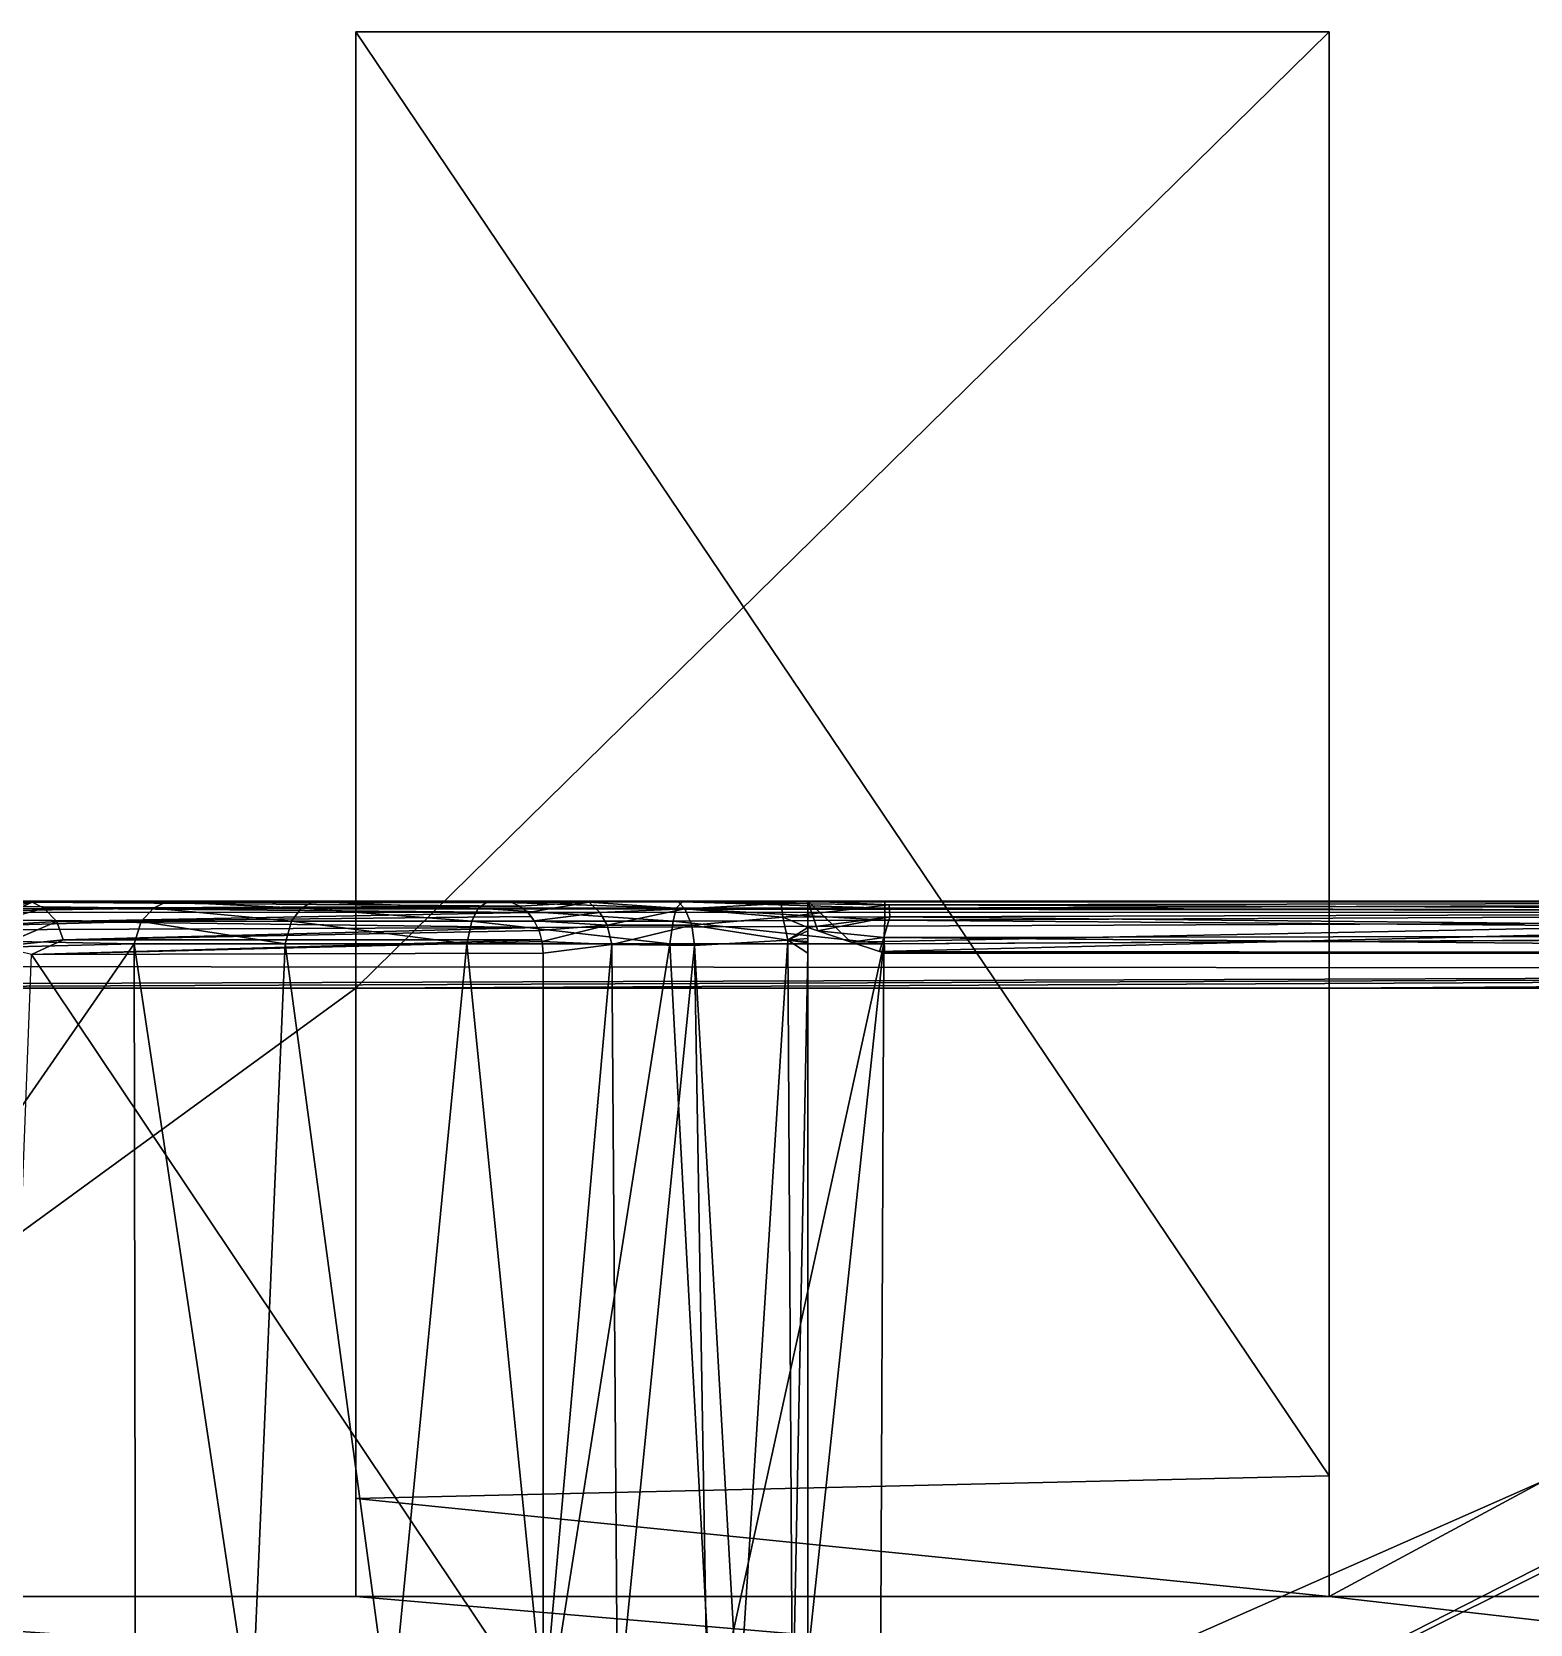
# Model space of a CAD drawing. Extents: x 1024.23 to 1033.17, y -779.2 to -772.4.
# Drawn here: x 1029.754 to 1030.616, y -773.416 to -772.5 of the extents above; entities that cross this region are included whole.
import ezdxf

# ---------------------------------------------------------------- set-up
doc = ezdxf.new("R2010")
doc.units = 0

msp = doc.modelspace()

# ---------------------------------------------------------------- linework, layer by layer
for points in [[(1030.5, -773.050232, 2.679559), (1030.5, -772.500183, 2.639559), (1029.940063, -773.050232, 2.679559)], [(1029.940063, -773.050232, 2.679559), (1030.5, -772.500183, 2.639559), (1029.940063, -772.500183, 2.679559)], [(1029.940063, -773.050232, 2.679559), (1029.940063, -772.500183, 2.679559), (1029.940063, -772.500183, 2.479559)], [(1029.940063, -772.500183, 2.479559), (1029.940063, -773.343872, 2.515422), (1029.940063, -773.050232, 2.679559)], [(1030.5, -772.500183, 2.639559), (1029.940063, -772.500183, 2.479559), (1029.940063, -772.500183, 2.679559)], [(1029.940063, -773.343872, 2.515422), (1029.940063, -772.500183, 2.479559), (1030.5, -773.33075, 2.504864)], [(1030.5, -773.33075, 2.504864), (1029.940063, -772.500183, 2.479559), (1030.5, -772.500183, 2.639559)], [(1030.5, -773.33075, 2.504864), (1030.5, -772.500183, 2.639559), (1030.5, -773.050232, 2.679559)], [(1031.472534, -772.96637, 5.699553), (1030.329102, -773.678345, 5.699544), (1030.301636, -773.736206, 5.699123)], [(1031.472534, -772.96637, 5.699553), (1030.301636, -773.736206, 5.699123), (1032.170044, -779.170166, 5.699554)], [(1030.329102, -773.678345, 5.699544), (1031.472534, -772.96637, 5.699553), (1030.318359, -773.60498, 5.699123)], [(1030.318359, -773.60498, 5.699123), (1031.472534, -772.96637, 5.699553), (1031.401489, -772.999084, 5.699123)], [(1032.170044, -773.006775, 2.700339), (1025.230103, -773.006287, 2.703206), (1025.230103, -773.000183, 2.729559)], [(1032.170044, -773.006775, 2.700339), (1025.230103, -773.000183, 2.729559), (1032.170044, -773.000183, 2.729559)], [(1027.200073, -773.600159, 4.699555), (1030.200073, -773.600159, 4.699555), (1027.200073, -773.000183, 4.699555)], [(1027.200073, -773.000183, 4.699555), (1030.200073, -773.600159, 4.699555), (1030.200073, -773.000183, 4.699555)], [(1028.962158, -773.000183, 2.729559), (1029.177979, -773.000183, 3.464548), (1031.849976, -773.000183, 2.799559)], [(1028.962158, -773.000183, 2.729559), (1031.849976, -773.000183, 2.799559), (1032.170044, -773.000183, 2.729559)], [(1029.681763, -773.000183, 3.967596), (1028.962158, -773.000183, 4.699555), (1030.200073, -773.000183, 4.699555)], [(1029.177979, -773.000183, 3.464548), (1031.849976, -773.000183, 3.464548), (1031.849976, -773.000183, 2.799559)], [(1029.681763, -773.000183, 3.467597), (1031.849976, -773.000183, 3.464548), (1029.177979, -773.000183, 3.464548)], [(1029.82373, -773.004211, 5.480089), (1029.553345, -773.000916, 5.125362), (1029.543945, -773.00885, 5.134126)], [(1029.830933, -773.00061, 5.474499), (1030.074341, -773.000793, 5.362221), (1029.553345, -773.000916, 5.125362)], [(1029.830933, -773.00061, 5.474499), (1029.553345, -773.000916, 5.125362), (1029.82373, -773.004211, 5.480089)], [(1029.553345, -773.000916, 5.125362), (1030.074341, -773.000793, 5.362221), (1029.753784, -773.000732, 4.968185)], [(1029.713501, -773.009094, 4.917741), (1029.553345, -773.000916, 5.125362), (1029.753784, -773.000732, 4.968185)], [(1029.681763, -773.000183, 3.967596), (1030.200073, -773.000183, 4.699555), (1029.681763, -773.000183, 3.467597)], [(1030.200073, -773.000183, 4.699555), (1031.849976, -773.000183, 3.464548), (1029.681763, -773.000183, 3.467597)], [(1029.753784, -773.000732, 4.968185), (1029.724365, -773.014465, 4.911086), (1029.713501, -773.009094, 4.917741)], [(1029.76062, -773.004211, 4.962729), (1029.724365, -773.014465, 4.911086), (1029.753784, -773.000732, 4.968185)], [(1030.034424, -773.003113, 5.314502), (1029.76062, -773.004211, 4.962729), (1029.753784, -773.000732, 4.968185)], [(1030.034424, -773.003113, 5.314502), (1029.753784, -773.000732, 4.968185), (1030.030273, -773.001282, 5.317769)], [(1030.030273, -773.001282, 5.317769), (1029.753784, -773.000732, 4.968185), (1030.029541, -773.000916, 5.31842)], [(1030.029541, -773.000916, 5.31842), (1029.753784, -773.000732, 4.968185), (1030.074341, -773.000793, 5.362221)], [(1030.036011, -773.004333, 5.313333), (1029.76062, -773.004211, 4.962729), (1030.034424, -773.003113, 5.314502)], [(1029.908569, -773.004211, 5.566019), (1029.830933, -773.00061, 5.474499), (1029.82373, -773.004211, 5.480089)], [(1030.074341, -773.000793, 5.362221), (1029.830933, -773.00061, 5.474499), (1029.915527, -773.00061, 5.559723)], [(1029.915527, -773.00061, 5.559723), (1029.830933, -773.00061, 5.474499), (1029.908569, -773.004211, 5.566019)], [(1030.010498, -773.004211, 5.63073), (1029.915527, -773.00061, 5.559723), (1029.908569, -773.004211, 5.566019)], [(1030.074341, -773.000793, 5.362221), (1029.915527, -773.00061, 5.559723), (1030.125366, -773.000488, 5.39753)], [(1030.125366, -773.000488, 5.39753), (1029.915527, -773.00061, 5.559723), (1030.015869, -773.00061, 5.623027)], [(1030.015869, -773.00061, 5.623027), (1029.915527, -773.00061, 5.559723), (1030.010498, -773.004211, 5.63073)], [(1030.12439, -773.004211, 5.670924), (1030.015869, -773.00061, 5.623027), (1030.010498, -773.004211, 5.63073)], [(1030.125366, -773.000488, 5.39753), (1030.015869, -773.00061, 5.623027), (1030.199951, -773.000183, 5.427319)], [(1030.199951, -773.000183, 5.427319), (1030.015869, -773.00061, 5.623027), (1030.12793, -773.00061, 5.662206)], [(1030.12793, -773.00061, 5.662206), (1030.015869, -773.00061, 5.623027), (1030.12439, -773.004211, 5.670924)], [(1030.074341, -773.000793, 5.362221), (1030.034424, -773.003113, 5.314502), (1030.029541, -773.000916, 5.31842)], [(1030.074341, -773.000793, 5.362221), (1030.03894, -773.006714, 5.310988), (1030.034424, -773.003113, 5.314502)], [(1030.080444, -773.006714, 5.352957), (1030.03894, -773.006714, 5.310988), (1030.074341, -773.000793, 5.362221)], [(1030.129395, -773.004639, 5.387139), (1030.074341, -773.000793, 5.362221), (1030.125366, -773.000488, 5.39753)], [(1030.129395, -773.004639, 5.387139), (1030.080444, -773.006714, 5.352957), (1030.074341, -773.000793, 5.362221)], [(1030.244385, -773.004211, 5.684554), (1030.12793, -773.00061, 5.662206), (1030.12439, -773.004211, 5.670924)], [(1030.125366, -773.000488, 5.39753), (1030.199951, -773.000183, 5.427319), (1030.184814, -773.001648, 5.412978)], [(1030.125366, -773.000488, 5.39753), (1030.184814, -773.001648, 5.412978), (1030.129395, -773.004639, 5.387139)], [(1030.199951, -773.000183, 5.427319), (1030.12793, -773.00061, 5.662206), (1030.244385, -773.00061, 5.675193)], [(1030.244385, -773.00061, 5.675193), (1030.12793, -773.00061, 5.662206), (1030.244385, -773.004211, 5.684554)], [(1030.129395, -773.004639, 5.387139), (1030.184814, -773.001648, 5.412978), (1030.185669, -773.009521, 5.400719)], [(1030.246948, -773.002258, 5.418531), (1030.184814, -773.001648, 5.412978), (1030.199951, -773.000183, 5.427319)], [(1030.246948, -773.002258, 5.418531), (1030.185669, -773.009521, 5.400719), (1030.184814, -773.001648, 5.412978)], [(1030.247314, -773.009338, 5.407722), (1030.185669, -773.009521, 5.400719), (1030.246948, -773.002258, 5.418531)], [(1030.244385, -773.00061, 5.675193), (1031.276489, -773.000671, 5.424134), (1030.199951, -773.000183, 5.427319)], [(1031.276489, -773.000671, 5.424134), (1030.246948, -773.002258, 5.418531), (1030.199951, -773.000183, 5.427319)], [(1030.200073, -773.000183, 4.699555), (1030.200073, -773.000183, 5.399554), (1031.849976, -773.000183, 3.464548)], [(1031.849976, -773.000183, 3.464548), (1030.200073, -773.000183, 5.399554), (1031.413208, -773.000183, 5.399554)], [(1030.200073, -773.015381, 5.399554), (1030.205811, -773.017334, 5.399554), (1030.200073, -773.000183, 5.399554)], [(1030.200073, -773.000183, 5.399554), (1030.205811, -773.017334, 5.399554), (1030.225098, -773.023743, 5.399554)], [(1030.200073, -773.000183, 5.399554), (1030.225098, -773.023743, 5.399554), (1031.413208, -773.000183, 5.399554)], [(1030.200073, -773.000183, 4.699555), (1030.200073, -773.024292, 5.396167), (1030.200073, -773.023499, 5.396365)], [(1030.200073, -773.015381, 5.399554), (1030.200073, -773.000183, 5.399554), (1030.200073, -773.017212, 5.398754)], [(1030.200073, -773.017212, 5.398754), (1030.200073, -773.000183, 5.399554), (1030.200073, -773.000183, 4.699555)], [(1030.200073, -773.017212, 5.398754), (1030.200073, -773.000183, 4.699555), (1030.200073, -773.02179, 5.396787)], [(1030.200073, -773.02179, 5.396787), (1030.200073, -773.000183, 4.699555), (1030.200073, -773.023499, 5.396365)], [(1030.200073, -773.600159, 4.699555), (1030.200073, -773.475769, 5.395577), (1030.200073, -773.000183, 4.699555)], [(1030.200073, -773.000183, 4.699555), (1030.200073, -773.475769, 5.395577), (1030.200073, -773.030151, 5.395577)], [(1030.200073, -773.000183, 4.699555), (1030.200073, -773.030151, 5.395577), (1030.200073, -773.024292, 5.396167)], [(1030.225098, -773.023743, 5.399554), (1030.241455, -773.029114, 5.399554), (1031.413208, -773.000183, 5.399554)], [(1031.413208, -773.000183, 5.399554), (1030.241455, -773.029114, 5.399554), (1031.275757, -773.030151, 5.399554)], [(1031.274902, -773.000671, 5.67542), (1031.276489, -773.000671, 5.424134), (1030.244385, -773.00061, 5.675193)], [(1030.244385, -773.004211, 5.684554), (1031.274902, -773.000671, 5.67542), (1030.244385, -773.00061, 5.675193)], [(1030.244385, -773.004211, 5.684554), (1031.275757, -773.006592, 5.688516), (1031.274902, -773.000671, 5.67542)], [(1030.246948, -773.002258, 5.418531), (1031.276489, -773.000671, 5.424134), (1031.27417, -773.006104, 5.411205)], [(1030.246948, -773.002258, 5.418531), (1031.27417, -773.006104, 5.411205), (1030.247314, -773.009338, 5.407722)], [(1030.318359, -773.60498, 5.699123), (1031.401489, -772.999084, 5.699123), (1030.299194, -773.547302, 5.699549)], [(1030.299194, -773.547302, 5.699549), (1031.401489, -772.999084, 5.699123), (1031.335693, -773.019226, 5.699176)], [(1032.170044, -773.006775, 2.700339), (1025.230103, -773.034973, 2.681465), (1025.230103, -773.006287, 2.703206)], [(1032.170044, -773.039612, 2.680675), (1025.230103, -773.034973, 2.681465), (1032.170044, -773.006775, 2.700339)], [(1029.81665, -773.011902, 5.485759), (1029.543945, -773.00885, 5.134126), (1029.537476, -773.019348, 5.136842)], [(1029.81665, -773.011902, 5.485759), (1029.537476, -773.019348, 5.136842), (1029.8125, -773.024841, 5.489408)], [(1029.82373, -773.004211, 5.480089), (1029.543945, -773.00885, 5.134126), (1029.81665, -773.011902, 5.485759)], [(1029.768066, -773.011902, 4.957498), (1029.724365, -773.014465, 4.911086), (1029.76062, -773.004211, 4.962729)], [(1029.768066, -773.011902, 4.957498), (1029.734375, -773.026245, 4.908352), (1029.724365, -773.014465, 4.911086)], [(1029.771606, -773.0224, 4.954093), (1029.734375, -773.026245, 4.908352), (1029.768066, -773.011902, 4.957498)], [(1030.03894, -773.006714, 5.310988), (1029.768066, -773.011902, 4.957498), (1029.76062, -773.004211, 4.962729)], [(1030.03894, -773.006714, 5.310988), (1029.76062, -773.004211, 4.962729), (1030.036011, -773.004333, 5.313333)], [(1030.040894, -773.009094, 5.309521), (1029.768066, -773.011902, 4.957498), (1030.03894, -773.006714, 5.310988)], [(1030.042725, -773.011475, 5.308053), (1029.768066, -773.011902, 4.957498), (1030.040894, -773.009094, 5.309521)], [(1030.044556, -773.01532, 5.306581), (1029.768066, -773.011902, 4.957498), (1030.042725, -773.011475, 5.308053)], [(1030.044556, -773.01532, 5.306581), (1029.771606, -773.0224, 4.954093), (1029.768066, -773.011902, 4.957498)], [(1029.899414, -773.024719, 5.577492), (1029.81665, -773.011902, 5.485759), (1029.8125, -773.024841, 5.489408)], [(1029.903076, -773.01178, 5.57314), (1029.82373, -773.004211, 5.480089), (1029.81665, -773.011902, 5.485759)], [(1029.903076, -773.01178, 5.57314), (1029.81665, -773.011902, 5.485759), (1029.899414, -773.024719, 5.577492)], [(1029.908569, -773.004211, 5.566019), (1029.82373, -773.004211, 5.480089), (1029.903076, -773.01178, 5.57314)], [(1030.004028, -773.024719, 5.64384), (1029.903076, -773.01178, 5.57314), (1029.899414, -773.024719, 5.577492)], [(1030.006836, -773.01178, 5.638897), (1029.908569, -773.004211, 5.566019), (1029.903076, -773.01178, 5.57314)], [(1030.006836, -773.01178, 5.638897), (1029.903076, -773.01178, 5.57314), (1030.004028, -773.024719, 5.64384)], [(1030.010498, -773.004211, 5.63073), (1029.908569, -773.004211, 5.566019), (1030.006836, -773.01178, 5.638897)], [(1030.120728, -773.024719, 5.685105), (1030.006836, -773.01178, 5.638897), (1030.004028, -773.024719, 5.64384)], [(1030.122681, -773.01178, 5.679722), (1030.010498, -773.004211, 5.63073), (1030.006836, -773.01178, 5.638897)], [(1030.122681, -773.01178, 5.679722), (1030.006836, -773.01178, 5.638897), (1030.120728, -773.024719, 5.685105)], [(1030.12439, -773.004211, 5.670924), (1030.010498, -773.004211, 5.63073), (1030.122681, -773.01178, 5.679722)], [(1030.080444, -773.006714, 5.352957), (1030.042725, -773.011475, 5.308053), (1030.03894, -773.006714, 5.310988)], [(1030.084717, -773.014099, 5.347693), (1030.042725, -773.011475, 5.308053), (1030.080444, -773.006714, 5.352957)], [(1030.084717, -773.014099, 5.347693), (1030.045532, -773.017151, 5.305845), (1030.042725, -773.011475, 5.308053)], [(1030.129395, -773.004639, 5.387139), (1030.084717, -773.014099, 5.347693), (1030.080444, -773.006714, 5.352957)], [(1030.133301, -773.014099, 5.378452), (1030.084717, -773.014099, 5.347693), (1030.129395, -773.004639, 5.387139)], [(1030.243896, -773.02478, 5.699205), (1030.122681, -773.01178, 5.679722), (1030.120728, -773.024719, 5.685105)], [(1030.244385, -773.011169, 5.693093), (1030.12439, -773.004211, 5.670924), (1030.122681, -773.01178, 5.679722)], [(1030.244385, -773.011169, 5.693093), (1030.122681, -773.01178, 5.679722), (1030.243896, -773.02478, 5.699205)], [(1030.244385, -773.004211, 5.684554), (1030.12439, -773.004211, 5.670924), (1030.244385, -773.011169, 5.693093)], [(1030.129395, -773.004639, 5.387139), (1030.185669, -773.009521, 5.400719), (1030.133301, -773.014099, 5.378452)], [(1030.133301, -773.014099, 5.378452), (1030.185669, -773.009521, 5.400719), (1030.188599, -773.022705, 5.393919)], [(1030.247314, -773.009338, 5.407722), (1030.200073, -773.015381, 5.399554), (1030.185669, -773.009521, 5.400719)], [(1030.185669, -773.009521, 5.400719), (1030.200073, -773.015381, 5.399554), (1030.188599, -773.022705, 5.393919)], [(1030.205811, -773.017334, 5.399554), (1030.200073, -773.015381, 5.399554), (1030.247314, -773.009338, 5.407722)], [(1030.243774, -773.021057, 5.40072), (1030.205811, -773.017334, 5.399554), (1030.247314, -773.009338, 5.407722)], [(1031.277832, -773.019592, 5.401234), (1030.243774, -773.021057, 5.40072), (1030.247314, -773.009338, 5.407722)], [(1030.243896, -773.02478, 5.699205), (1031.275757, -773.019287, 5.697746), (1030.244385, -773.011169, 5.693093)], [(1030.244385, -773.011169, 5.693093), (1031.275757, -773.006592, 5.688516), (1030.244385, -773.004211, 5.684554)], [(1030.244385, -773.011169, 5.693093), (1031.275757, -773.019287, 5.697746), (1031.275757, -773.006592, 5.688516)], [(1031.277832, -773.019592, 5.401234), (1030.247314, -773.009338, 5.407722), (1031.27417, -773.006104, 5.411205)], [(1029.8125, -773.024841, 5.489408), (1029.537476, -773.019348, 5.136842), (1029.501099, -773.032593, 5.093271)], [(1030.045532, -773.017151, 5.305845), (1029.771606, -773.0224, 4.954093), (1030.044556, -773.01532, 5.306581)], [(1030.046875, -773.0224, 5.304703), (1029.771606, -773.0224, 4.954093), (1030.045532, -773.017151, 5.305845)], [(1030.084717, -773.014099, 5.347693), (1030.047241, -773.023499, 5.304474), (1030.045532, -773.017151, 5.305845)], [(1030.08728, -773.025146, 5.344484), (1030.047241, -773.023499, 5.304474), (1030.084717, -773.014099, 5.347693)], [(1030.133301, -773.014099, 5.378452), (1030.08728, -773.025146, 5.344484), (1030.084717, -773.014099, 5.347693)], [(1030.13501, -773.025696, 5.374614), (1030.08728, -773.025146, 5.344484), (1030.133301, -773.014099, 5.378452)], [(1030.133301, -773.014099, 5.378452), (1030.188599, -773.022705, 5.393919), (1030.13501, -773.025696, 5.374614)], [(1030.188599, -773.022705, 5.393919), (1030.200073, -773.015381, 5.399554), (1030.200073, -773.017212, 5.398754)], [(1030.188599, -773.022705, 5.393919), (1030.200073, -773.017212, 5.398754), (1030.200073, -773.02179, 5.396787)], [(1030.243774, -773.021057, 5.40072), (1030.225098, -773.023743, 5.399554), (1030.205811, -773.017334, 5.399554)], [(1030.243774, -773.021057, 5.40072), (1030.241455, -773.029114, 5.399554), (1030.225098, -773.023743, 5.399554)], [(1030.244385, -773.030151, 5.399554), (1030.241455, -773.029114, 5.399554), (1030.243774, -773.021057, 5.40072)], [(1030.243896, -773.02478, 5.699205), (1030.241821, -773.502197, 5.69911), (1031.335693, -773.019226, 5.699176)], [(1031.335693, -773.019226, 5.699176), (1030.241821, -773.502197, 5.69911), (1030.299194, -773.547302, 5.699549)], [(1031.275757, -773.030151, 5.399554), (1030.243774, -773.021057, 5.40072), (1031.277832, -773.019592, 5.401234)], [(1030.244385, -773.030151, 5.399554), (1030.243774, -773.021057, 5.40072), (1031.275757, -773.030151, 5.399554)], [(1030.243896, -773.02478, 5.699205), (1031.335693, -773.019226, 5.699176), (1031.275757, -773.019287, 5.697746)], [(1029.505005, -773.469238, 5.098463), (1029.8125, -773.024841, 5.489408), (1029.501099, -773.032593, 5.093271)], [(1029.813354, -773.479309, 5.489368), (1029.8125, -773.024841, 5.489408), (1029.505005, -773.469238, 5.098463)], [(1029.771606, -773.0224, 4.954093), (1029.75354, -773.030945, 4.929466), (1029.734375, -773.026245, 4.908352)], [(1030.047241, -773.023499, 5.304474), (1029.75354, -773.030945, 4.929466), (1030.046875, -773.0224, 5.304703)], [(1030.046875, -773.0224, 5.304703), (1029.75354, -773.030945, 4.929466), (1029.771606, -773.0224, 4.954093)], [(1030.047241, -773.023499, 5.304474), (1030.047852, -773.030151, 5.304009), (1029.75354, -773.030945, 4.929466)], [(1030.047852, -773.030151, 5.304009), (1030.047852, -773.470154, 5.304009), (1029.75354, -773.030945, 4.929466)], [(1029.880127, -773.475281, 5.561125), (1029.899414, -773.024719, 5.577492), (1029.8125, -773.024841, 5.489408)], [(1029.880127, -773.475281, 5.561125), (1029.8125, -773.024841, 5.489408), (1029.813354, -773.479309, 5.489368)], [(1029.960083, -773.475037, 5.619996), (1029.899414, -773.024719, 5.577492), (1029.880127, -773.475281, 5.561125)], [(1029.960083, -773.475037, 5.619996), (1030.004028, -773.024719, 5.64384), (1029.899414, -773.024719, 5.577492)], [(1030.049438, -773.478088, 5.663051), (1030.004028, -773.024719, 5.64384), (1029.960083, -773.475037, 5.619996)], [(1030.049438, -773.478088, 5.663051), (1030.120728, -773.024719, 5.685105), (1030.004028, -773.024719, 5.64384)], [(1030.08728, -773.025146, 5.344484), (1030.047852, -773.030151, 5.304009), (1030.047241, -773.023499, 5.304474)], [(1030.047852, -773.030151, 5.304009), (1030.08728, -773.025146, 5.344484), (1030.047852, -773.470154, 5.304009)], [(1030.047852, -773.470154, 5.304009), (1030.08728, -773.025146, 5.344484), (1030.090576, -773.470154, 5.346629)], [(1030.145142, -773.47583, 5.69003), (1030.120728, -773.024719, 5.685105), (1030.049438, -773.478088, 5.663051)], [(1030.090576, -773.470154, 5.346629), (1030.08728, -773.025146, 5.344484), (1030.13501, -773.025696, 5.374614)], [(1030.090576, -773.470154, 5.346629), (1030.13501, -773.025696, 5.374614), (1030.142334, -773.470154, 5.377757)], [(1030.145142, -773.47583, 5.69003), (1030.243896, -773.02478, 5.699205), (1030.120728, -773.024719, 5.685105)], [(1030.160156, -773.470154, 5.384913), (1030.13501, -773.025696, 5.374614), (1030.188599, -773.022705, 5.393919)], [(1030.142334, -773.470154, 5.377757), (1030.13501, -773.025696, 5.374614), (1030.160156, -773.470154, 5.384913)], [(1030.19519, -773.4823, 5.697005), (1030.243896, -773.02478, 5.699205), (1030.145142, -773.47583, 5.69003)], [(1030.160156, -773.470154, 5.384913), (1030.188599, -773.022705, 5.393919), (1030.191284, -773.478394, 5.39413)], [(1030.188599, -773.022705, 5.393919), (1030.200073, -773.02179, 5.396787), (1030.200073, -773.023499, 5.396365)], [(1030.191284, -773.478394, 5.39413), (1030.188599, -773.022705, 5.393919), (1030.200073, -773.030151, 5.395577)], [(1030.188599, -773.022705, 5.393919), (1030.200073, -773.023499, 5.396365), (1030.200073, -773.024292, 5.396167)], [(1030.188599, -773.022705, 5.393919), (1030.200073, -773.024292, 5.396167), (1030.200073, -773.030151, 5.395577)], [(1030.191284, -773.478394, 5.39413), (1030.200073, -773.030151, 5.395577), (1030.200073, -773.475769, 5.395577)], [(1030.19519, -773.4823, 5.697005), (1030.241821, -773.502197, 5.69911), (1030.243896, -773.02478, 5.699205)], [(1030.241455, -773.029114, 5.399554), (1030.244385, -773.030151, 5.399554), (1031.275757, -773.030151, 5.399554)], [(1028.940063, -773.050232, 2.679559), (1025.230103, -773.034973, 2.681465), (1032.170044, -773.039612, 2.680675)], [(1032.170044, -773.039612, 2.680675), (1029.459961, -773.050232, 2.679559), (1028.940063, -773.050232, 2.679559)], [(1032.170044, -773.039612, 2.680675), (1029.940063, -773.050232, 2.679559), (1029.459961, -773.050232, 2.679559)], [(1029.75354, -773.030945, 4.929466), (1030.047852, -773.470154, 5.304009), (1029.736816, -773.468445, 4.908814)], [(1030.5, -773.050232, 2.679559), (1029.940063, -773.050232, 2.679559), (1032.170044, -773.039612, 2.680675)], [(1032.170044, -773.039612, 2.680675), (1031.150024, -773.050232, 2.679559), (1030.5, -773.050232, 2.679559)], [(1029.459961, -773.400208, 2.679559), (1029.459961, -773.050232, 2.679559), (1029.940063, -773.050232, 2.679559)], [(1029.940063, -773.050232, 2.679559), (1029.940063, -773.400208, 2.679559), (1029.459961, -773.400208, 2.679559)], [(1029.940063, -773.343872, 2.515422), (1029.940063, -773.400208, 2.679559), (1029.940063, -773.050232, 2.679559)], [(1031.150024, -773.400208, 2.679559), (1030.5, -773.400208, 2.679559), (1031.150024, -773.050232, 2.679559)], [(1031.150024, -773.050232, 2.679559), (1030.5, -773.400208, 2.679559), (1030.5, -773.050232, 2.679559)], [(1030.5, -773.33075, 2.504864), (1030.5, -773.050232, 2.679559), (1030.5, -773.400208, 2.679559)], [(1029.940063, -773.343872, 2.515422), (1030.5, -773.33075, 2.504864), (1030.5, -773.400208, 2.679559)], [(1029.940063, -773.343872, 2.515422), (1030.5, -773.400208, 2.679559), (1029.940063, -773.400208, 2.679559)], [(1025.230103, -773.59021, 2.679559), (1028.459961, -773.400208, 2.679559), (1032.170044, -773.59021, 2.679559)], [(1028.940063, -773.400208, 2.679559), (1032.170044, -773.59021, 2.679559), (1028.459961, -773.400208, 2.679559)], [(1029.459961, -773.400208, 2.679559), (1032.170044, -773.59021, 2.679559), (1028.940063, -773.400208, 2.679559)], [(1029.459961, -773.400208, 2.679559), (1029.940063, -773.400208, 2.679559), (1032.170044, -773.59021, 2.679559)], [(1029.940063, -773.400208, 2.679559), (1030.5, -773.400208, 2.679559), (1032.170044, -773.59021, 2.679559)], [(1031.150024, -773.400208, 2.679559), (1032.170044, -773.59021, 2.679559), (1030.5, -773.400208, 2.679559)]]:
    msp.add_3dface(points)

doc.saveas('drawing.dxf')
